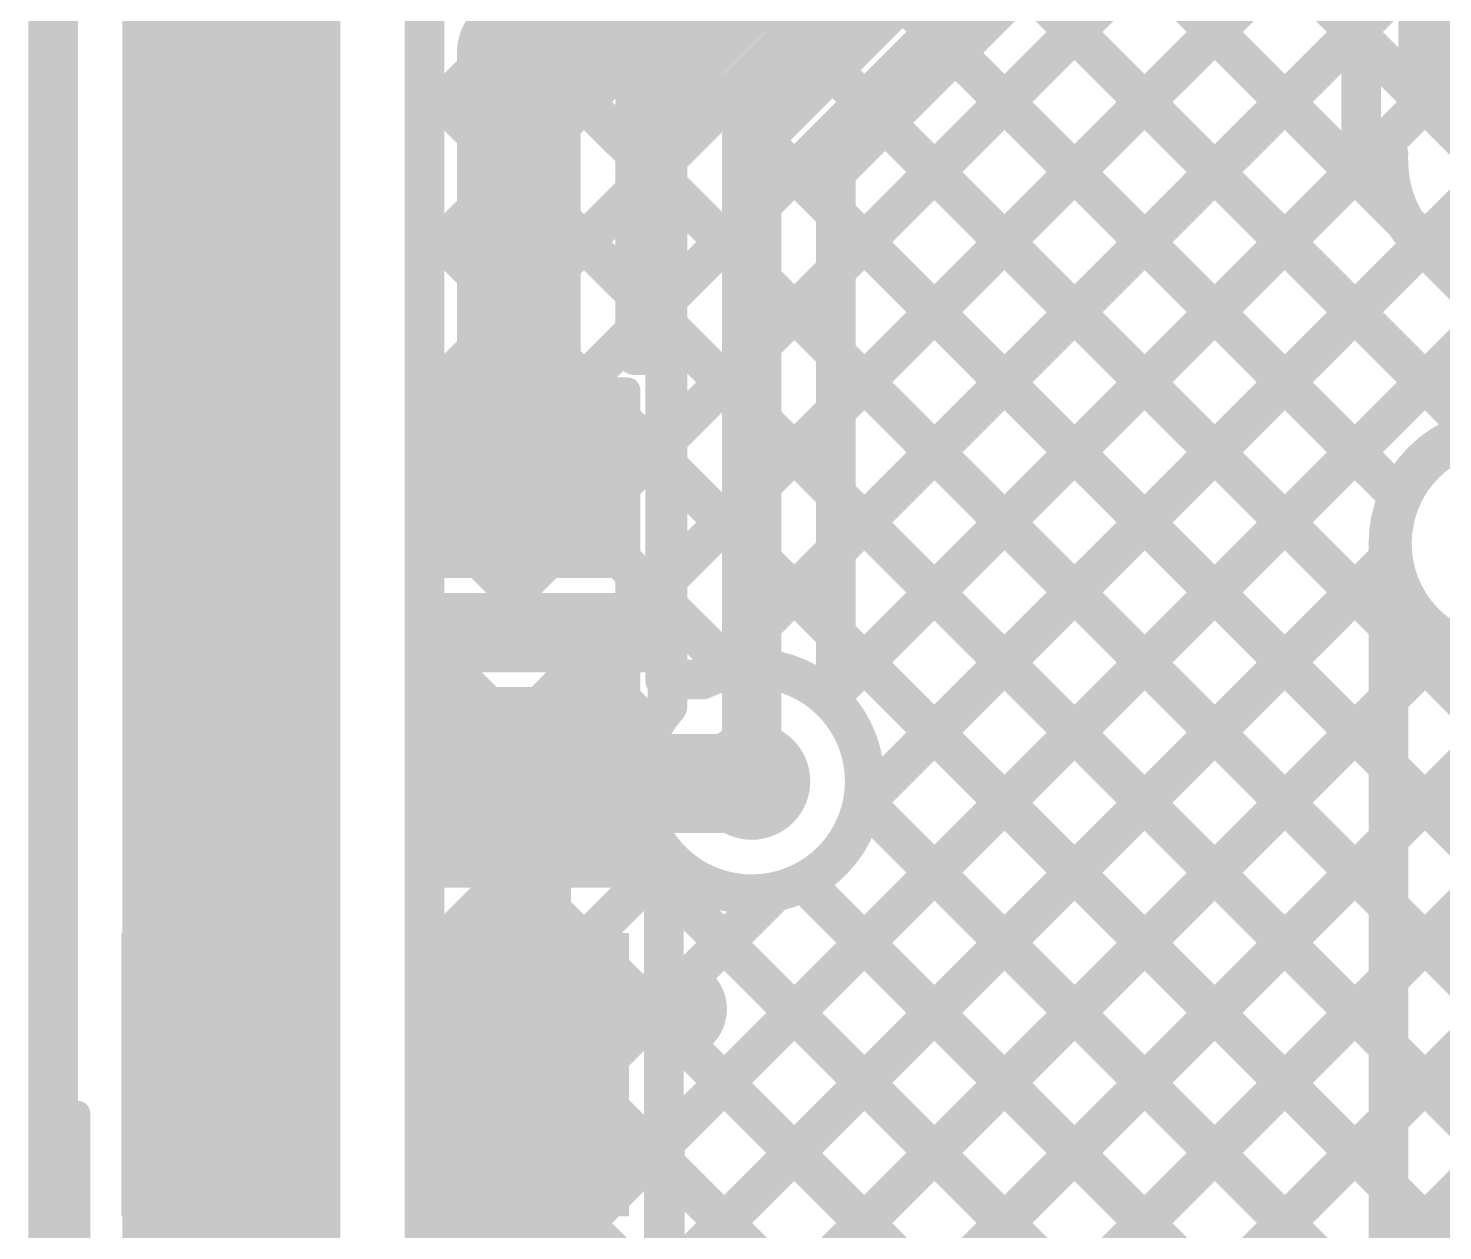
# Model space of a CAD drawing. Header units: millimetres. Extents: x 2.49 to 5.65, y 1.36 to 4.13.
# Drawn here: x 2.49 to 2.7755, y 3.3643 to 3.607 of the extents above; entities that cross this region are included whole.
import ezdxf

# ---------------------------------------------------------------- set-up
doc = ezdxf.new("R2010")
doc.units = ezdxf.units.MM
doc.header["$MEASUREMENT"] = 0
for name, color, linetype in [('BottomLayer', 5, 'Continuous'), ('Mechanical2', 216, 'Continuous'), ('MultiLayer', 9, 'Continuous'), ('TopLayer', 1, 'Continuous'), ('TopOverlay', 2, 'Continuous'), ('TopPaste', 8, 'Continuous'), ('TopSolder', 216, 'Continuous'), ('ViaHoleLayer', 16, 'Continuous')]:
    doc.layers.add(name, color=color, linetype=linetype)

# ---------------------------------------------------------------- blocks, each defined once
blk = doc.blocks.new('TS_1185EC_C_D_B_16')
at = {"layer": 'TopLayer'}
for points in [[(-0.10039, 0.01181), (-0.05118, 0.01181), (-0.10039, 0.04724), (-0.05118, 0.04724)], [(0.05118, 0.01181), (0.10039, 0.01181), (0.05118, 0.04724), (0.10039, 0.04724)], [(-0.10039, -0.04724), (-0.05118, -0.04724), (-0.10039, -0.01181), (-0.05118, -0.01181)], [(0.05118, -0.04724), (0.10039, -0.04724), (0.05118, -0.01181), (0.10039, -0.01181)]]:
    blk.add_solid(points, dxfattribs=at)
at = {"layer": 'TopOverlay'}
for points, const_width in [([(-0.084, 0.061, 1), (-0.094, 0.061, 1)], 0.01), ([(-0.0965, 0.061, 1), (-0.0915, 0.061, 1)], 0.005), ([(-0.0865, 0.061, 1), (-0.0815, 0.061, 1)], 0.005), ([(-0.06925, 0.06, 1), (-0.06675, 0.06, 1)], 0.0025), ([(0.06675, 0.06, 1), (0.06925, 0.06, 1)], 0.0025), ([(-0.06925, -0.06, 1), (-0.06675, -0.06, 1)], 0.0025), ([(0.06675, -0.06, 1), (0.06925, -0.06, 1)], 0.0025)]:
    blk.add_lwpolyline(points, format="xyb", close=True, dxfattribs=dict(at, const_width=const_width))
at = {"layer": 'TopOverlay', "const_width": 0.005}
for points in [[(0.068, 0.06), (-0.068, 0.06)], [(0.068, -0.06), (-0.068, -0.06)]]:
    blk.add_lwpolyline(points, dxfattribs=at)
at = {"layer": 'TopPaste'}
for points in [[(-0.10039, 0.01181), (-0.05118, 0.01181), (-0.10039, 0.04724), (-0.05118, 0.04724)], [(0.05118, 0.01181), (0.10039, 0.01181), (0.05118, 0.04724), (0.10039, 0.04724)], [(-0.10039, -0.04724), (-0.05118, -0.04724), (-0.10039, -0.01181), (-0.05118, -0.01181)], [(0.05118, -0.04724), (0.10039, -0.04724), (0.05118, -0.01181), (0.10039, -0.01181)]]:
    blk.add_solid(points, dxfattribs=at)
at = {"layer": 'TopSolder'}
for points in [[(-0.10439, 0.00781), (-0.04718, 0.00781), (-0.10439, 0.05124), (-0.04718, 0.05124)], [(0.04718, 0.00781), (0.10439, 0.00781), (0.04718, 0.05124), (0.10439, 0.05124)], [(-0.10439, -0.05124), (-0.04718, -0.05124), (-0.10439, -0.00781), (-0.04718, -0.00781)], [(0.04718, -0.05124), (0.10439, -0.05124), (0.04718, -0.00781), (0.10439, -0.00781)]]:
    blk.add_solid(points, dxfattribs=at)
blk = doc.blocks.new('R__0603_50')
at = {"layer": 'TopLayer'}
for points in [[(-0.045, 0.0175), (-0.045, -0.0175), (-0.015, 0.0175), (-0.015, -0.0175)], [(0.015, 0.0175), (0.015, -0.0175), (0.045, 0.0175), (0.045, -0.0175)]]:
    blk.add_solid(points, dxfattribs=at)
at = {"layer": 'TopOverlay', "const_width": 0.005}
for points in [[(-0.049, 0.021), (0.049, 0.021)], [(-0.049, 0.021), (-0.049, -0.021)], [(0.049, 0.021), (0.049, -0.021)], [(-0.049, -0.021), (0.049, -0.021)]]:
    blk.add_lwpolyline(points, dxfattribs=at)
at = {"layer": 'TopOverlay', "const_width": 0.0025}
for points in [[(-0.05025, 0.021, 1), (-0.04775, 0.021, 1)], [(-0.05025, 0.021, 1), (-0.04775, 0.021, 1)], [(0.04775, 0.021, 1), (0.05025, 0.021, 1)], [(0.04775, 0.021, 1), (0.05025, 0.021, 1)], [(-0.05025, -0.021, 1), (-0.04775, -0.021, 1)], [(-0.05025, -0.021, 1), (-0.04775, -0.021, 1)], [(0.04775, -0.021, 1), (0.05025, -0.021, 1)], [(0.04775, -0.021, 1), (0.05025, -0.021, 1)]]:
    blk.add_lwpolyline(points, format="xyb", close=True, dxfattribs=at)
at = {"layer": 'TopPaste'}
for points in [[(-0.045, 0.0175), (-0.045, -0.0175), (-0.015, 0.0175), (-0.015, -0.0175)], [(0.015, 0.0175), (0.015, -0.0175), (0.045, 0.0175), (0.045, -0.0175)]]:
    blk.add_solid(points, dxfattribs=at)
at = {"layer": 'TopSolder'}
for points in [[(-0.049, 0.0215), (-0.049, -0.0215), (-0.011, 0.0215), (-0.011, -0.0215)], [(0.011, 0.0215), (0.011, -0.0215), (0.049, 0.0215), (0.049, -0.0215)]]:
    blk.add_solid(points, dxfattribs=at)
blk = doc.blocks.new('C__0603_103')
at = {"layer": 'TopLayer'}
for points in [[(-0.045, 0.0175), (-0.045, -0.0175), (-0.015, 0.0175), (-0.015, -0.0175)], [(0.015, 0.0175), (0.015, -0.0175), (0.045, 0.0175), (0.045, -0.0175)]]:
    blk.add_solid(points, dxfattribs=at)
at = {"layer": 'TopOverlay', "const_width": 0.005}
for points in [[(-0.049, 0.021), (-0.049, -0.021)], [(-0.018, 0.021), (-0.049, 0.021)], [(0.049, 0.021), (0.018, 0.021)], [(0.049, 0.021), (0.049, -0.021)], [(-0.018, -0.021), (-0.049, -0.021)], [(0.049, -0.021), (0.018, -0.021)]]:
    blk.add_lwpolyline(points, dxfattribs=at)
at = {"layer": 'TopOverlay', "const_width": 0.0025}
for points in [[(-0.05025, 0.021, 1), (-0.04775, 0.021, 1)], [(-0.05025, 0.021, 1), (-0.04775, 0.021, 1)], [(-0.01925, 0.021, 1), (-0.01675, 0.021, 1)], [(0.01675, 0.021, 1), (0.01925, 0.021, 1)], [(0.04775, 0.021, 1), (0.05025, 0.021, 1)], [(0.04775, 0.021, 1), (0.05025, 0.021, 1)], [(-0.05025, -0.021, 1), (-0.04775, -0.021, 1)], [(-0.05025, -0.021, 1), (-0.04775, -0.021, 1)], [(-0.01925, -0.021, 1), (-0.01675, -0.021, 1)], [(0.01675, -0.021, 1), (0.01925, -0.021, 1)], [(0.04775, -0.021, 1), (0.05025, -0.021, 1)], [(0.04775, -0.021, 1), (0.05025, -0.021, 1)]]:
    blk.add_lwpolyline(points, format="xyb", close=True, dxfattribs=at)
at = {"layer": 'TopPaste'}
for points in [[(-0.045, 0.0175), (-0.045, -0.0175), (-0.015, 0.0175), (-0.015, -0.0175)], [(0.015, 0.0175), (0.015, -0.0175), (0.045, 0.0175), (0.045, -0.0175)]]:
    blk.add_solid(points, dxfattribs=at)
at = {"layer": 'TopSolder'}
for points in [[(-0.04736, 0.01986), (-0.04736, -0.01986), (-0.01264, 0.01986), (-0.01264, -0.01986)], [(0.01264, 0.01986), (0.01264, -0.01986), (0.04736, 0.01986), (0.04736, -0.01986)]]:
    blk.add_solid(points, dxfattribs=at)

msp = doc.modelspace()

# ---------------------------------------------------------------- linework, layer by layer
at = {"layer": 'BottomLayer'}
for points, const_width in [([(2.56996, 3.87959), (2.57004, 1.61453)], 0.008), ([(2.636, 3.585), (2.742, 3.691)], 0.012), ([(2.56997, 3.58821), (2.67326, 3.6915)], 0.008), ([(2.56997, 3.55993), (2.70155, 3.6915)], 0.008), ([(2.624, 3.59704), (2.71846, 3.6915)], 0.008), ([(2.653, 3.57796), (2.72794, 3.6529)], 0.008), ([(2.56997, 3.65257), (2.62475, 3.59779)], 0.008), ([(2.7195, 3.64446), (2.8245, 3.53946)], 0.008), ([(2.653, 3.5581), (2.7366, 3.6417)], 0.008), ([(2.653, 3.50153), (2.78897, 3.6375)], 0.008), ([(2.653, 3.47325), (2.81725, 3.6375)], 0.008), ([(2.653, 3.52981), (2.76069, 3.6375)], 0.008), ([(2.70536, 3.63032), (2.8245, 3.51118)], 0.008), ([(2.56997, 3.62429), (2.619, 3.57526)], 0.008), ([(2.65832, 3.45028), (2.8245, 3.61646)], 0.008), ([(2.69122, 3.61618), (2.78174, 3.52565)], 0.008), ([(2.67708, 3.60203), (2.76654, 3.51257)], 0.008), ([(2.56997, 3.596), (2.619, 3.54697)], 0.008), ([(2.56998, 3.33366), (2.8245, 3.58818)], 0.008), ([(2.636, 3.455), (2.636, 3.585)], 0.012), ([(2.66293, 3.58789), (2.7645, 3.48633)], 0.008), ([(2.619, 3.47021), (2.619, 3.585)], 0.008), ([(2.56997, 3.53164), (2.619, 3.58067)], 0.008), ([(2.653, 3.47021), (2.653, 3.57796)], 0.008), ([(2.56997, 3.56772), (2.619, 3.51869)], 0.008), ([(2.653, 3.56954), (2.7645, 3.45804)], 0.008), ([(2.56998, 3.50336), (2.619, 3.55238)], 0.008), ([(2.56997, 3.53943), (2.619, 3.4904)], 0.008), ([(2.653, 3.54126), (2.7645, 3.42976)], 0.008), ([(2.56998, 3.47508), (2.619, 3.5241)], 0.008), ([(2.653, 3.51297), (2.7645, 3.40147)], 0.008), ([(2.56998, 3.51115), (2.61571, 3.46542)], 0.008), ([(2.7645, 3.503), (2.7645, 2.088)], 0.008), ([(2.56998, 3.30538), (2.7645, 3.49989)], 0.008), ([(2.56998, 3.44679), (2.619, 3.49581)], 0.008), ([(2.653, 3.48469), (2.7645, 3.37319)], 0.008), ([(2.56998, 3.48286), (2.7645, 3.28834)], 0.008), ([(2.56998, 3.27709), (2.7645, 3.47161)], 0.008), ([(2.56998, 3.41851), (2.61474, 3.46327)], 0.008), ([(2.56998, 3.45457), (2.7645, 3.26005)], 0.008), ([(2.65845, 3.45096), (2.7645, 3.3449)], 0.008), ([(2.56998, 3.24881), (2.7645, 3.44332)], 0.008), ([(2.56998, 3.39023), (2.61926, 3.43951)], 0.008), ([(2.64642, 3.43471), (2.7645, 3.31662)], 0.008), ([(2.56998, 3.36194), (2.64072, 3.43268)], 0.008), ([(2.56998, 3.42629), (2.7645, 3.23177)], 0.008), ([(2.56999, 3.22053), (2.7645, 3.41504)], 0.008), ([(2.56998, 3.398), (2.7645, 3.20348)], 0.008), ([(2.56999, 3.19224), (2.7645, 3.38676)], 0.008), ([(2.56998, 3.36972), (2.7645, 3.1752)], 0.008)]:
    msp.add_lwpolyline(points, dxfattribs=dict(at, const_width=const_width))
for points, const_width in [([(2.67508, 3.60203, 1), (2.67908, 3.60203, 1)], 0.004), ([(2.56797, 3.596, 1), (2.57197, 3.596, 1)], 0.004), ([(2.62198, 3.59702, 1), (2.62598, 3.59702, 1)], 0.004), ([(2.622, 3.59704, 1), (2.626, 3.59704, 1)], 0.004), ([(2.622, 3.59704, 1), (2.626, 3.59704, 1)], 0.004), ([(2.62275, 3.59779, 1), (2.62675, 3.59779, 1)], 0.004), ([(2.56797, 3.58821, 1), (2.57197, 3.58821, 1)], 0.004), ([(2.633, 3.585, 1), (2.639, 3.585, 1)], 0.006), ([(2.633, 3.585, 1), (2.639, 3.585, 1)], 0.006), ([(2.66093, 3.58789, 1), (2.66493, 3.58789, 1)], 0.004), ([(2.617, 3.585, 1), (2.621, 3.585, 1)], 0.004), ([(2.617, 3.585, 1), (2.621, 3.585, 1)], 0.004), ([(2.617, 3.585, 1), (2.621, 3.585, 1)], 0.004), ([(2.617, 3.58067, 1), (2.621, 3.58067, 1)], 0.004), ([(2.651, 3.57796, 1), (2.655, 3.57796, 1)], 0.004), ([(2.651, 3.57796, 1), (2.655, 3.57796, 1)], 0.004), ([(2.617, 3.57526, 1), (2.621, 3.57526, 1)], 0.004), ([(2.56797, 3.56772, 1), (2.57197, 3.56772, 1)], 0.004), ([(2.651, 3.56954, 1), (2.655, 3.56954, 1)], 0.004), ([(2.56797, 3.55993, 1), (2.57197, 3.55993, 1)], 0.004), ([(2.651, 3.5581, 1), (2.655, 3.5581, 1)], 0.004), ([(2.617, 3.55238, 1), (2.621, 3.55238, 1)], 0.004), ([(2.617, 3.54697, 1), (2.621, 3.54697, 1)], 0.004), ([(2.56797, 3.53943, 1), (2.57197, 3.53943, 1)], 0.004), ([(2.651, 3.54126, 1), (2.655, 3.54126, 1)], 0.004), ([(2.56797, 3.53164, 1), (2.57197, 3.53164, 1)], 0.004), ([(2.651, 3.52981, 1), (2.655, 3.52981, 1)], 0.004), ([(2.617, 3.5241, 1), (2.621, 3.5241, 1)], 0.004), ([(2.617, 3.51869, 1), (2.621, 3.51869, 1)], 0.004), ([(2.651, 3.51297, 1), (2.655, 3.51297, 1)], 0.004), ([(2.56798, 3.51115, 1), (2.57198, 3.51115, 1)], 0.004), ([(2.76454, 3.51257, 1), (2.76854, 3.51257, 1)], 0.004), ([(2.56798, 3.50336, 1), (2.57198, 3.50336, 1)], 0.004), ([(2.651, 3.50153, 1), (2.655, 3.50153, 1)], 0.004), ([(2.7625, 3.503, 1), (2.7665, 3.503, 1)], 0.004), ([(2.7625, 3.503, 1), (2.7665, 3.503, 1)], 0.004), ([(2.7625, 3.49989, 1), (2.7665, 3.49989, 1)], 0.004), ([(2.617, 3.49581, 1), (2.621, 3.49581, 1)], 0.004), ([(2.617, 3.4904, 1), (2.621, 3.4904, 1)], 0.004), ([(2.651, 3.48469, 1), (2.655, 3.48469, 1)], 0.004), ([(2.7625, 3.48633, 1), (2.7665, 3.48633, 1)], 0.004), ([(2.56798, 3.48286, 1), (2.57198, 3.48286, 1)], 0.004), ([(2.56798, 3.47508, 1), (2.57198, 3.47508, 1)], 0.004), ([(2.651, 3.47325, 1), (2.655, 3.47325, 1)], 0.004), ([(2.617, 3.47021, 1), (2.621, 3.47021, 1)], 0.004), ([(2.617, 3.47021, 1), (2.621, 3.47021, 1)], 0.004), ([(2.651, 3.47021, 1), (2.655, 3.47021, 1)], 0.004), ([(2.651, 3.47021, 1), (2.655, 3.47021, 1)], 0.004), ([(2.7625, 3.47161, 1), (2.7665, 3.47161, 1)], 0.004), ([(2.61371, 3.46542, 1), (2.61771, 3.46542, 1)], 0.004), ([(2.61274, 3.46327, 1), (2.61674, 3.46327, 1)], 0.004), ([(2.63009, 3.455, 1), (2.64191, 3.455, 1)], 0.01181), ([(2.633, 3.455, 1), (2.639, 3.455, 1)], 0.006), ([(2.7625, 3.45804, 1), (2.7665, 3.45804, 1)], 0.004), ([(2.56798, 3.45457, 1), (2.57198, 3.45457, 1)], 0.004), ([(2.65681, 3.455, 1), (2.66081, 3.455, 1)], 0.004), ([(2.65681, 3.455, 1), (2.66081, 3.455, 1)], 0.004), ([(2.65632, 3.45028, 1), (2.66032, 3.45028, 1)], 0.004), ([(2.65645, 3.45096, 1), (2.66045, 3.45096, 1)], 0.004), ([(2.56798, 3.44679, 1), (2.57198, 3.44679, 1)], 0.004), ([(2.7625, 3.44332, 1), (2.7665, 3.44332, 1)], 0.004), ([(2.61726, 3.43951, 1), (2.62126, 3.43951, 1)], 0.004), ([(2.64441, 3.43471, 1), (2.64841, 3.43471, 1)], 0.004), ([(2.63872, 3.43268, 1), (2.64272, 3.43268, 1)], 0.004), ([(2.7625, 3.42976, 1), (2.7665, 3.42976, 1)], 0.004), ([(2.56798, 3.42629, 1), (2.57198, 3.42629, 1)], 0.004), ([(2.56798, 3.41851, 1), (2.57198, 3.41851, 1)], 0.004), ([(2.7625, 3.41504, 1), (2.7665, 3.41504, 1)], 0.004), ([(2.7625, 3.40147, 1), (2.7665, 3.40147, 1)], 0.004), ([(2.56798, 3.398, 1), (2.57198, 3.398, 1)], 0.004), ([(2.56798, 3.39023, 1), (2.57198, 3.39023, 1)], 0.004), ([(2.7625, 3.38676, 1), (2.7665, 3.38676, 1)], 0.004), ([(2.7625, 3.37319, 1), (2.7665, 3.37319, 1)], 0.004), ([(2.56798, 3.36972, 1), (2.57198, 3.36972, 1)], 0.004), ([(2.56798, 3.36194, 1), (2.57198, 3.36194, 1)], 0.004)]:
    msp.add_lwpolyline(points, format="xyb", close=True, dxfattribs=dict(at, const_width=const_width))
at = {"layer": 'BottomLayer', "const_width": 0.008}
for points in [[(2.619, 3.585, -0.199327), (2.624, 3.59704)], [(2.619, 3.585, -0.198912), (2.62398, 3.59702)], [(2.7645, 3.503, -1), (2.8115, 3.503)], [(2.65881, 3.455, -1.452551), (2.619, 3.47021)], [(2.653, 3.47021, -0.184522), (2.65881, 3.455)]]:
    msp.add_lwpolyline(points, format="xyb", dxfattribs=at)
at = {"layer": 'Mechanical2', "const_width": 0.01}
msp.add_lwpolyline([(2.495, 1.36909), (2.495, 4.125)], dxfattribs=at)
at = {"layer": 'MultiLayer', "const_width": 0.01181}
msp.add_lwpolyline([(2.63009, 3.455, 1), (2.64191, 3.455, 1)], format="xyb", close=True, dxfattribs=at)
at = {"layer": 'TopLayer'}
for points, const_width in [([(2.589, 3.602), (2.648, 3.661)], 0.025), ([(2.759, 3.5815), (2.759, 3.63929)], 0.008), ([(2.6125, 3.57417), (2.67583, 3.6375)], 0.008), ([(2.6125, 3.54588), (2.70412, 3.6375)], 0.008), ([(2.6125, 3.59227), (2.65773, 3.6375)], 0.008), ([(2.6185, 3.5236), (2.7324, 3.6375)], 0.008), ([(2.6185, 3.49531), (2.759, 3.63581)], 0.008), ([(2.66989, 3.6375), (2.78231, 3.52509)], 0.008), ([(2.69818, 3.6375), (2.76797, 3.56771)], 0.008), ([(2.72646, 3.6375), (2.759, 3.60496)], 0.008), ([(2.64967, 3.62944), (2.76706, 3.51205)], 0.008), ([(2.63553, 3.6153), (2.98819, 3.26263)], 0.008), ([(2.589, 3.516), (2.589, 3.602)], 0.025), ([(2.62773, 3.47626), (2.759, 3.60753)], 0.008), ([(2.62139, 3.60115), (2.98819, 3.23435)], 0.008), ([(2.6125, 3.541), (2.6125, 3.59227)], 0.008), ([(2.6125, 3.58176), (2.98819, 3.20606)], 0.008), ([(2.65149, 3.47174), (2.76125, 3.5815)], 0.008), ([(2.759, 3.5815), (2.7645, 3.5815)], 0.008), ([(2.529, 3.549), (2.538, 3.558)], 0.025), ([(2.65832, 3.45028), (2.7714, 3.56336)], 0.008), ([(2.7714, 3.56337), (2.81526, 3.5195)], 0.008), ([(2.529, 3.39726), (2.529, 3.549)], 0.025), ([(2.6125, 3.55347), (2.98819, 3.17778)], 0.008), ([(2.61824, 3.38192), (2.78554, 3.54922)], 0.008), ([(2.6125, 3.541), (2.6185, 3.541)], 0.008), ([(2.6185, 3.489), (2.6185, 3.541)], 0.008), ([(2.589, 3.516), (2.59, 3.515)], 0.025), ([(2.6185, 3.51919), (2.98819, 3.1495)], 0.008), ([(2.61053, 3.34592), (2.76531, 3.5007)], 0.008), ([(2.61219, 3.489), (2.6185, 3.49531)], 0.008), ([(2.6185, 3.4909), (2.63196, 3.47745)], 0.008), ([(2.56998, 3.489), (2.56998, 3.481)], 0.008), ([(2.56998, 3.489), (2.6185, 3.489)], 0.008), ([(2.5759, 3.481), (2.5839, 3.489)], 0.008), ([(2.59212, 3.489), (2.60012, 3.481)], 0.008), ([(2.60419, 3.481), (2.61219, 3.489)], 0.008), ([(2.61053, 3.28935), (2.80868, 3.4875)], 0.008), ([(2.61053, 3.31764), (2.77631, 3.48341)], 0.008), ([(2.56998, 3.481), (2.6185, 3.481)], 0.008), ([(2.6185, 3.47553), (2.6185, 3.481)], 0.008), ([(2.61824, 3.26878), (2.8246, 3.47514)], 0.008), ([(2.6185, 3.47553), (2.62605, 3.47553)], 0.008), ([(2.58953, 3.45453), (2.63553, 3.45453)], 0.02), ([(2.58953, 3.39579), (2.58953, 3.45453)], 0.02), ([(2.63553, 3.45453), (2.636, 3.455)], 0.02), ([(2.61824, 3.2405), (2.83281, 3.45507)], 0.008), ([(2.65845, 3.45096), (2.98819, 3.12121)], 0.008), ([(2.61824, 3.21222), (2.85553, 3.4495)], 0.008), ([(2.6185, 3.43353), (2.6283, 3.43353)], 0.008), ([(2.6185, 3.429), (2.6185, 3.43353)], 0.008), ([(2.61931, 3.43353), (2.92916, 3.12368)], 0.008), ([(2.64642, 3.43471), (2.98819, 3.09293)], 0.008), ([(2.61824, 3.41021), (2.64072, 3.43268)], 0.008), ([(2.61824, 3.36018), (2.61824, 3.429)], 0.008), ([(2.529, 3.39726), (2.53047, 3.39579)], 0.025), ([(2.61824, 3.40631), (2.89768, 3.12687)], 0.008), ([(2.58953, 3.24421), (2.58953, 3.39579)], 0.02), ([(2.61824, 3.37802), (2.87468, 3.12159)], 0.008)]:
    msp.add_lwpolyline(points, dxfattribs=dict(at, const_width=const_width))
for points, const_width in [([(2.58275, 3.602, 1), (2.59525, 3.602, 1)], 0.0125), ([(2.58275, 3.602, 1), (2.59525, 3.602, 1)], 0.0125), ([(2.757, 3.60753, 1), (2.761, 3.60753, 1)], 0.004), ([(2.757, 3.60496, 1), (2.761, 3.60496, 1)], 0.004), ([(2.61939, 3.60115, 1), (2.62339, 3.60115, 1)], 0.004), ([(2.6105, 3.59227, 1), (2.6145, 3.59227, 1)], 0.004), ([(2.6105, 3.59227, 1), (2.6145, 3.59227, 1)], 0.004), ([(2.6105, 3.58176, 1), (2.6145, 3.58176, 1)], 0.004), ([(2.757, 3.5815, 1), (2.761, 3.5815, 1)], 0.004), ([(2.757, 3.5815, 1), (2.761, 3.5815, 1)], 0.004), ([(2.75925, 3.5815, 1), (2.76325, 3.5815, 1)], 0.004), ([(2.7625, 3.5815, 1), (2.7665, 3.5815, 1)], 0.004), ([(2.7625, 3.58, 1), (2.7665, 3.58, 1)], 0.004), ([(2.7625, 3.58, 1), (2.7665, 3.58, 1)], 0.004), ([(2.6105, 3.57417, 1), (2.6145, 3.57417, 1)], 0.004), ([(2.76597, 3.56771, 1), (2.76997, 3.56771, 1)], 0.004), ([(2.53175, 3.558, 1), (2.54425, 3.558, 1)], 0.0125), ([(2.76938, 3.56338, 1), (2.77338, 3.56338, 1)], 0.004), ([(2.7694, 3.56337, 1), (2.7734, 3.56337, 1)], 0.004), ([(2.7694, 3.56337, 1), (2.7734, 3.56337, 1)], 0.004), ([(2.7694, 3.56336, 1), (2.7734, 3.56336, 1)], 0.004), ([(2.52275, 3.549, 1), (2.53525, 3.549, 1)], 0.0125), ([(2.52275, 3.549, 1), (2.53525, 3.549, 1)], 0.0125), ([(2.6105, 3.55347, 1), (2.6145, 3.55347, 1)], 0.004), ([(2.6105, 3.54588, 1), (2.6145, 3.54588, 1)], 0.004), ([(2.6105, 3.541, 1), (2.6145, 3.541, 1)], 0.004), ([(2.6105, 3.541, 1), (2.6145, 3.541, 1)], 0.004), ([(2.6165, 3.541, 1), (2.6205, 3.541, 1)], 0.004), ([(2.6165, 3.541, 1), (2.6205, 3.541, 1)], 0.004), ([(2.58275, 3.516, 1), (2.59525, 3.516, 1)], 0.0125), ([(2.58275, 3.516, 1), (2.59525, 3.516, 1)], 0.0125), ([(2.58375, 3.515, 1), (2.59625, 3.515, 1)], 0.0125), ([(2.6165, 3.5236, 1), (2.6205, 3.5236, 1)], 0.004), ([(2.6165, 3.51919, 1), (2.6205, 3.51919, 1)], 0.004), ([(2.76506, 3.51205, 1), (2.76906, 3.51205, 1)], 0.004), ([(2.76331, 3.5007, 1), (2.76731, 3.5007, 1)], 0.004), ([(2.6165, 3.49531, 1), (2.6205, 3.49531, 1)], 0.004), ([(2.6165, 3.49531, 1), (2.6205, 3.49531, 1)], 0.004), ([(2.6165, 3.4909, 1), (2.6205, 3.4909, 1)], 0.004), ([(2.56798, 3.489, 1), (2.57198, 3.489, 1)], 0.004), ([(2.56798, 3.489, 1), (2.57198, 3.489, 1)], 0.004), ([(2.5819, 3.489, 1), (2.5859, 3.489, 1)], 0.004), ([(2.59012, 3.489, 1), (2.59412, 3.489, 1)], 0.004), ([(2.61019, 3.489, 1), (2.61419, 3.489, 1)], 0.004), ([(2.61019, 3.489, 1), (2.61419, 3.489, 1)], 0.004), ([(2.6165, 3.489, 1), (2.6205, 3.489, 1)], 0.004), ([(2.6165, 3.489, 1), (2.6205, 3.489, 1)], 0.004), ([(2.77431, 3.48341, 1), (2.77831, 3.48341, 1)], 0.004), ([(2.56798, 3.481, 1), (2.57198, 3.481, 1)], 0.004), ([(2.56798, 3.481, 1), (2.57198, 3.481, 1)], 0.004), ([(2.5739, 3.481, 1), (2.5779, 3.481, 1)], 0.004), ([(2.59812, 3.481, 1), (2.60212, 3.481, 1)], 0.004), ([(2.60219, 3.481, 1), (2.60619, 3.481, 1)], 0.004), ([(2.6165, 3.481, 1), (2.6205, 3.481, 1)], 0.004), ([(2.6165, 3.481, 1), (2.6205, 3.481, 1)], 0.004), ([(2.62573, 3.47626, 1), (2.62973, 3.47626, 1)], 0.004), ([(2.62996, 3.47745, 1), (2.63396, 3.47745, 1)], 0.004), ([(2.6165, 3.47553, 1), (2.6205, 3.47553, 1)], 0.004), ([(2.6165, 3.47553, 1), (2.6205, 3.47553, 1)], 0.004), ([(2.62405, 3.47553, 1), (2.62805, 3.47553, 1)], 0.004), ([(2.62405, 3.47553, 1), (2.62805, 3.47553, 1)], 0.004), ([(2.64949, 3.47174, 1), (2.65349, 3.47174, 1)], 0.004), ([(2.63009, 3.455, 1), (2.64191, 3.455, 1)], 0.01181), ([(2.58453, 3.45453, 1), (2.59453, 3.45453, 1)], 0.01), ([(2.58453, 3.45453, 1), (2.59453, 3.45453, 1)], 0.01), ([(2.63053, 3.45453, 1), (2.64053, 3.45453, 1)], 0.01), ([(2.63053, 3.45453, 1), (2.64053, 3.45453, 1)], 0.01), ([(2.631, 3.455, 1), (2.641, 3.455, 1)], 0.01), ([(2.65681, 3.455, 1), (2.66081, 3.455, 1)], 0.004), ([(2.65681, 3.455, 1), (2.66081, 3.455, 1)], 0.004), ([(2.65632, 3.45028, 1), (2.66032, 3.45028, 1)], 0.004), ([(2.65645, 3.45096, 1), (2.66045, 3.45096, 1)], 0.004), ([(2.6165, 3.43353, 1), (2.6205, 3.43353, 1)], 0.004), ([(2.6165, 3.43353, 1), (2.6205, 3.43353, 1)], 0.004), ([(2.61731, 3.43353, 1), (2.62131, 3.43353, 1)], 0.004), ([(2.6263, 3.43353, 1), (2.6303, 3.43353, 1)], 0.004), ([(2.6263, 3.43353, 1), (2.6303, 3.43353, 1)], 0.004), ([(2.64441, 3.43471, 1), (2.64841, 3.43471, 1)], 0.004), ([(2.63872, 3.43268, 1), (2.64272, 3.43268, 1)], 0.004), ([(2.61624, 3.429, 1), (2.62024, 3.429, 1)], 0.004), ([(2.6165, 3.429, 1), (2.6205, 3.429, 1)], 0.004), ([(2.61624, 3.41021, 1), (2.62024, 3.41021, 1)], 0.004), ([(2.52275, 3.39726, 1), (2.53525, 3.39726, 1)], 0.0125), ([(2.52275, 3.39726, 1), (2.53525, 3.39726, 1)], 0.0125), ([(2.52422, 3.39579, 1), (2.53672, 3.39579, 1)], 0.0125), ([(2.61624, 3.40631, 1), (2.62024, 3.40631, 1)], 0.004), ([(2.58453, 3.39579, 1), (2.59453, 3.39579, 1)], 0.01), ([(2.58453, 3.39579, 1), (2.59453, 3.39579, 1)], 0.01), ([(2.61624, 3.38192, 1), (2.62024, 3.38192, 1)], 0.004), ([(2.61624, 3.37802, 1), (2.62024, 3.37802, 1)], 0.004)]:
    msp.add_lwpolyline(points, format="xyb", close=True, dxfattribs=dict(at, const_width=const_width))
at = {"layer": 'TopLayer', "const_width": 0.008}
for points in [[(2.77138, 3.56338, -0.198912), (2.7645, 3.58)], [(2.7714, 3.56337, -0.199188), (2.7645, 3.58)], [(2.80474, 3.4875, -2.440202), (2.80375, 3.5195)], [(2.62605, 3.47553, -0.553483), (2.65881, 3.455)], [(2.65881, 3.455, -0.519048), (2.6283, 3.43353)]]:
    msp.add_lwpolyline(points, format="xyb", dxfattribs=at)
at = {"layer": 'TopLayer'}
msp.add_solid([(2.509, 3.164), (2.553, 3.164), (2.509, 3.947), (2.553, 3.947)], dxfattribs=at)
at = {"layer": 'ViaHoleLayer', "const_width": 0.00591}
msp.add_lwpolyline([(2.63305, 3.455, 1), (2.63895, 3.455, 1)], format="xyb", close=True, dxfattribs=at)

# ---------------------------------------------------------------- block references
for name, p, rotation in [('C__0603_103', (2.818, 3.613), 180), ('R__0603_50', (2.59, 3.485), 90), ('TS_1185EC_C_D_B_16', (2.56, 3.32), 270)]:
    msp.add_blockref(name, p, dxfattribs=dict(rotation=rotation))

doc.saveas('drawing.dxf')
